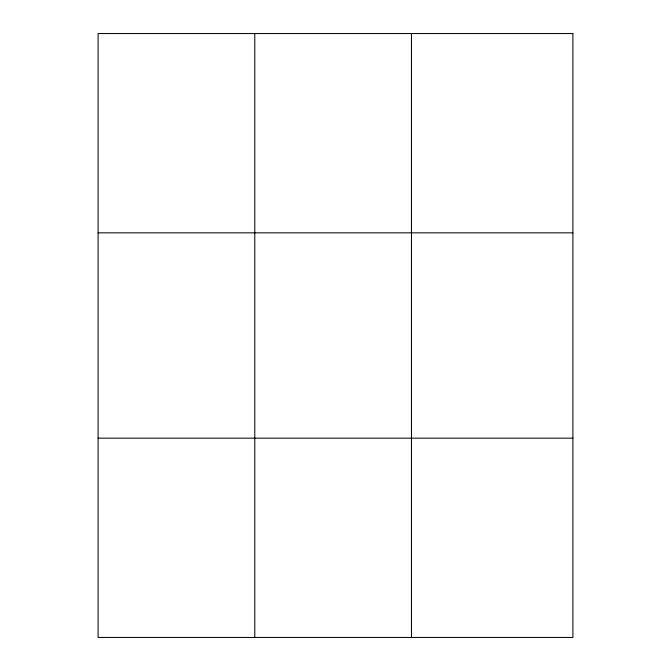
<?xml version="1.0" encoding="UTF-8"?>
<svg xmlns="http://www.w3.org/2000/svg" width="671" height="671" viewBox="0 0 671 671"><rect width="100%" height="100%" fill="white"/><g stroke="black" fill="none" stroke-linecap="round" stroke-linejoin="round"><path stroke-width="1.01" d="M254.787 33.55L254.787 637.45M411.466 33.55L411.466 637.45M98.1 232.837L572.9 232.837M98.1 438.163L572.9 438.163M572.9 33.55L572.9 637.45L98.1 637.45L98.1 33.55L572.9 33.55"/></g></svg>
